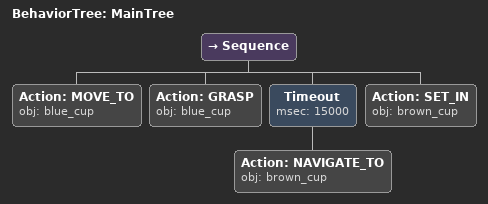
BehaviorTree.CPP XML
<root main_tree_to_execute="MainTree">
  <BehaviorTree ID="MainTree">
    <Sequence>
      <!-- Move to blue_cup -->
      <Action ID="MOVE_TO" obj="blue_cup" />
      <!-- Grasp blue_cup -->
      <Action ID="GRASP" obj="blue_cup" />
      <!-- Timeout: NAVIGATE_TO brown_cup within 15s -->
      <Timeout msec="15000">
        <!-- Navigate to brown_cup -->
        <Action ID="NAVIGATE_TO" obj="brown_cup" />
      </Timeout>
      <!-- Place inside brown_cup -->
      <Action ID="SET_IN" obj="brown_cup" />
    </Sequence>
  </BehaviorTree>
</root>
